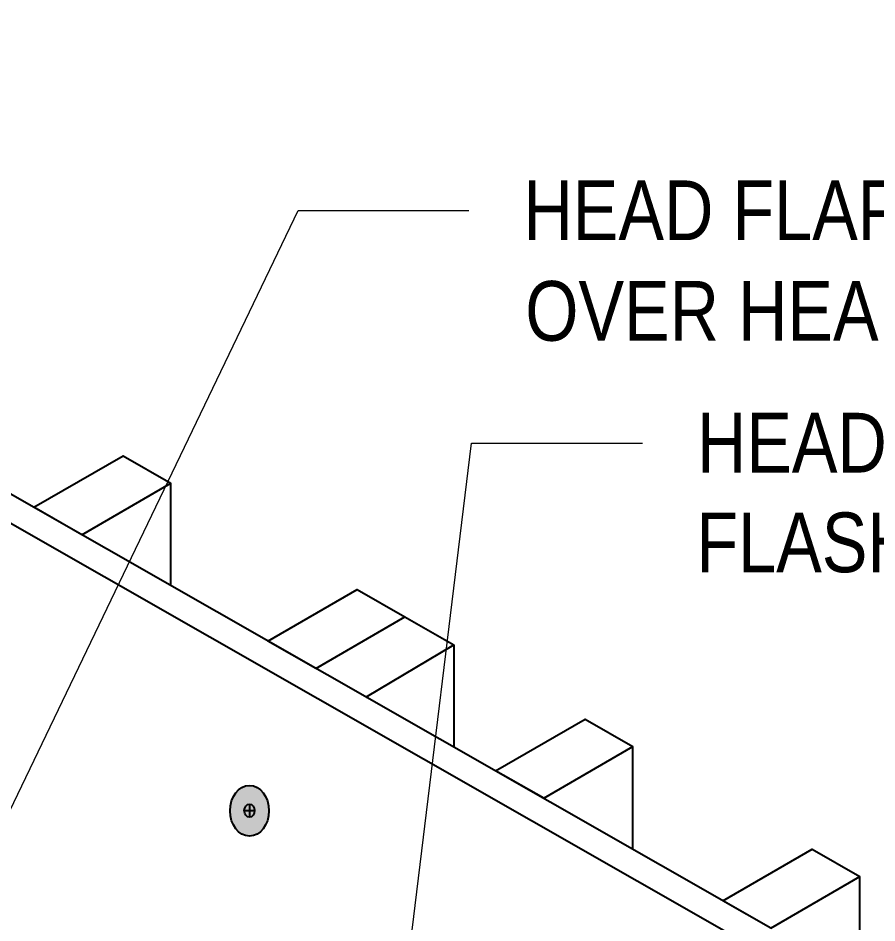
# Model space of a CAD drawing. Header units: inches. Extents: x -20.7 to 76.3, y -55.2 to 19.1.
# Drawn here: x -10.61 to -8.361, y -27.482 to -25.114 of the extents above; entities that cross this region are included whole.
import ezdxf

# ---------------------------------------------------------------- set-up
doc = ezdxf.new("R2010")
doc.units = ezdxf.units.IN
doc.header["$MEASUREMENT"] = 0
for name, color, linetype, lineweight in [('.ATI-TEXT', 7, 'Continuous', 0), ('G-ANNO-TTLB', 7, 'Continuous', 0), ('TYVEK', 7, 'Continuous', 0)]:
    doc.layers.add(name, color=color, linetype=linetype, lineweight=lineweight)

# ---------------------------------------------------------------- blocks, each defined once
blk = doc.blocks.new('Block_475')
at = {"layer": '.ATI-TEXT', "char_height": 0.2, "attachment_point": 7}
for s, insert in [('\\C18;\\c0;\\FArial Narrow|b0|i0|c1;\\H0.156297;\\W1.000000;HEAD FLAP FOLDED', (-9.2866, -25.697)), ('\\C18;\\c0;\\FArial Narrow|b0|i0|c1;\\H0.156297;\\W1.000000;OVER HEAD FLASHING ', (-9.2819, -25.9603))]:
    blk.add_mtext(s, dxfattribs=dict(at, insert=insert))
blk = doc.blocks.new('Block_474')
at = {"layer": '.ATI-TEXT', "true_color": 0x000000, "transparency": 33554687}
h = blk.add_hatch(color=18, dxfattribs=at)
h.dxf.hatch_style = 2
h.paths.add_polyline_path([(-10.8075, -27.615), (-10.8987, -27.7446), (-10.8545, -27.5924)])
at = {"layer": '.ATI-TEXT', "color": 18, "lineweight": 0, "true_color": 0x000000}
for p, q in [((-10.831, -27.6037), (-9.8765, -25.6175)), ((-9.8765, -25.6175), (-9.4292, -25.6175))]:
    blk.add_line(p, q, dxfattribs=at)
at = {"layer": '.ATI-TEXT'}
blk.add_lwpolyline([(-10.8075, -27.615), (-10.8987, -27.7446), (-10.8545, -27.5924), (-10.8545, -27.5924)], close=True, dxfattribs=at)
blk.add_blockref('Block_475', (0, 0), dxfattribs=at)
blk = doc.blocks.new('Block_477')
at = {"layer": '.ATI-TEXT', "char_height": 0.2, "attachment_point": 7}
for s, insert in [('\\C18;\\c0;\\FArial Narrow|b0|i0|c1;\\H0.156297;\\W1.000000;HEAD', (-8.8326, -26.3031)), ('\\C18;\\c0;\\FArial Narrow|b0|i0|c1;\\H0.156297;\\W1.000000;FLASHING', (-8.8339, -26.5663))]:
    blk.add_mtext(s, dxfattribs=dict(at, insert=insert))
blk = doc.blocks.new('Block_476')
at = {"layer": '.ATI-TEXT', "true_color": 0x000000, "transparency": 33554687}
h = blk.add_hatch(color=18, dxfattribs=at)
h.dxf.hatch_style = 2
h.paths.add_polyline_path([(-9.6346, -28.2061), (-9.6791, -28.3582), (-9.6864, -28.1999)])
at = {"layer": '.ATI-TEXT', "color": 18, "lineweight": 0, "true_color": 0x000000}
for p, q in [((-9.6757, -28.3047), (-9.4225, -26.2262)), ((-9.4225, -26.2262), (-8.9752, -26.2262))]:
    blk.add_line(p, q, dxfattribs=at)
at = {"layer": '.ATI-TEXT'}
blk.add_lwpolyline([(-9.6346, -28.2061), (-9.6791, -28.3582), (-9.6864, -28.1999), (-9.6864, -28.1999)], close=True, dxfattribs=at)
blk.add_blockref('Block_477', (0, 0), dxfattribs=at)

msp = doc.modelspace()

# ---------------------------------------------------------------- hatches: boundary and pattern name
at = {"layer": 'G-ANNO-TTLB', "true_color": 0xff00ff, "transparency": 33554687}
h = msp.add_hatch(color=6, dxfattribs=at)
edge = h.paths.add_edge_path()
edge.add_spline(control_points=[(20.0382, -55.2136), (20.0382, -55.2136), (-20.6495, -55.2136), (-20.6495, -55.2136), (-20.6495, -55.2136), (-20.6495, -21.0886), (-20.6495, -21.0886), (-20.6495, -21.0886), (20.0382, -21.0886), (20.0382, -21.0886), (20.0382, -21.0886), (20.0382, -55.2136), (20.0382, -55.2136)], knot_values=[0, 0, 0, 0, 1, 1, 1, 2, 2, 2, 3, 3, 3, 4, 4, 4, 4], degree=3, periodic=0)
edge = h.paths.add_edge_path()
edge.add_spline(control_points=[(-20.5245, -21.2136), (-20.5245, -21.2136), (-20.5245, -55.0886), (-20.5245, -55.0886), (-20.5245, -55.0886), (19.9132, -55.0886), (19.9132, -55.0886), (19.9132, -55.0886), (19.9132, -21.2136), (19.9132, -21.2136), (19.9132, -21.2136), (-20.5245, -21.2136), (-20.5245, -21.2136)], knot_values=[0, 0, 0, 0, 1, 1, 1, 2, 2, 2, 3, 3, 3, 4, 4, 4, 4], degree=3, periodic=0)
edge.add_line((-20.5245, -21.2136), (-20.5245, -21.2136))
at = {"layer": 'TYVEK', "true_color": 0x003b71, "transparency": 33554687}
h = msp.add_hatch(color=156, dxfattribs=at)
h.dxf.hatch_style = 2
edge = h.paths.add_edge_path()
edge.add_ellipse((-10.0038, -27.1886), major_axis=(0, 0.0664), ratio=0.766948, start_angle=0, end_angle=360)

# ---------------------------------------------------------------- linework, layer by layer
at = {"layer": 'G-ANNO-TTLB'}
for points in [[(20.0382, -55.2136), (20.0382, -55.2136), (-20.6495, -55.2136), (-20.6495, -55.2136), (-20.6495, -55.2136), (-20.6495, -21.0886), (-20.6495, -21.0886), (-20.6495, -21.0886), (20.0382, -21.0886), (20.0382, -21.0886), (20.0382, -21.0886), (20.0382, -55.2136), (20.0382, -55.2136)], [(-20.5245, -21.2136), (-20.5245, -21.2136), (-20.5245, -55.0886), (-20.5245, -55.0886), (-20.5245, -55.0886), (19.9132, -55.0886), (19.9132, -55.0886), (19.9132, -55.0886), (19.9132, -21.2136), (19.9132, -21.2136), (19.9132, -21.2136), (-20.5245, -21.2136), (-20.5245, -21.2136)]]:
    msp.add_open_spline(points, degree=3, knots=[0, 0, 0, 0, 1, 1, 1, 2, 2, 2, 3, 3, 3, 4, 4, 4, 4], dxfattribs=at)
at = {"layer": 'TYVEK', "color": 2, "lineweight": 25, "true_color": 0xffff00}
msp.add_line((-8.6394, -27.4959), (-12.3738, -25.3635), dxfattribs=at)
at = {"layer": 'TYVEK', "color": 18, "lineweight": 25, "true_color": 0x000000}
msp.add_line((-8.7063, -27.5345), (-12.4406, -25.4021), dxfattribs=at)
at = {"layer": 'TYVEK', "color": 33, "lineweight": 25, "true_color": 0xcc9966}
for p, q in [((-10.443, -26.4659), (-10.2096, -26.3308)), ((-10.2096, -26.5993), (-10.2096, -26.3308)), ((-9.8302, -26.8159), (-9.5971, -26.681)), ((-9.5971, -26.681), (-9.4691, -26.7544)), ((-9.699, -26.8908), (-9.4691, -26.7544)), ((-9.4691, -26.7544), (-9.4691, -27.0221)), ((-9.2335, -27.1551), (-9.0001, -27.0201)), ((-9.0001, -27.2899), (-9.0001, -27.0201)), ((-8.6394, -27.4959), (-8.406, -27.3608)), ((-8.406, -33.2565), (-8.406, -27.3608))]:
    msp.add_line(p, q, dxfattribs=at)
at = {"layer": 'TYVEK', "color": 252, "lineweight": 25, "true_color": 0x848484}
for p, q in [((-10.0173, -27.1882), (-9.9902, -27.1882)), ((-10.0038, -27.171), (-10.0038, -27.2053))]:
    msp.add_line(p, q, dxfattribs=at)
at = {"layer": 'TYVEK', "color": 33, "lineweight": 25, "true_color": 0xcc9966}
for points in [[(-10.443, -26.4659), (-10.568, -26.3942), (-10.3346, -26.2591), (-10.2096, -26.3308)], [(-9.8302, -26.8159), (-9.9555, -26.7444), (-9.7221, -26.6093), (-9.5971, -26.681)], [(-9.2335, -27.1551), (-9.3601, -27.0843), (-9.1251, -26.9484), (-9.0001, -27.0201)], [(-8.6394, -27.4959), (-8.7644, -27.4242), (-8.5311, -27.2891), (-8.406, -27.3608)]]:
    msp.add_lwpolyline(points, dxfattribs=at)
at = {"layer": 'TYVEK', "color": 18, "lineweight": 25, "true_color": 0x000000}
msp.add_ellipse((-10.0038, -27.1886), major_axis=(0, 0.0664), ratio=0.766948, dxfattribs=at)
at = {"layer": 'TYVEK', "color": 252, "lineweight": 25, "true_color": 0x848484}
msp.add_ellipse((-10.0038, -27.1882), major_axis=(0, 0.0171), ratio=0.788846, dxfattribs=at)

# ---------------------------------------------------------------- block references
at = {"layer": '.ATI-TEXT'}
for name in ['Block_474', 'Block_476']:
    msp.add_blockref(name, (0, 0), dxfattribs=at)

doc.saveas('drawing.dxf')
